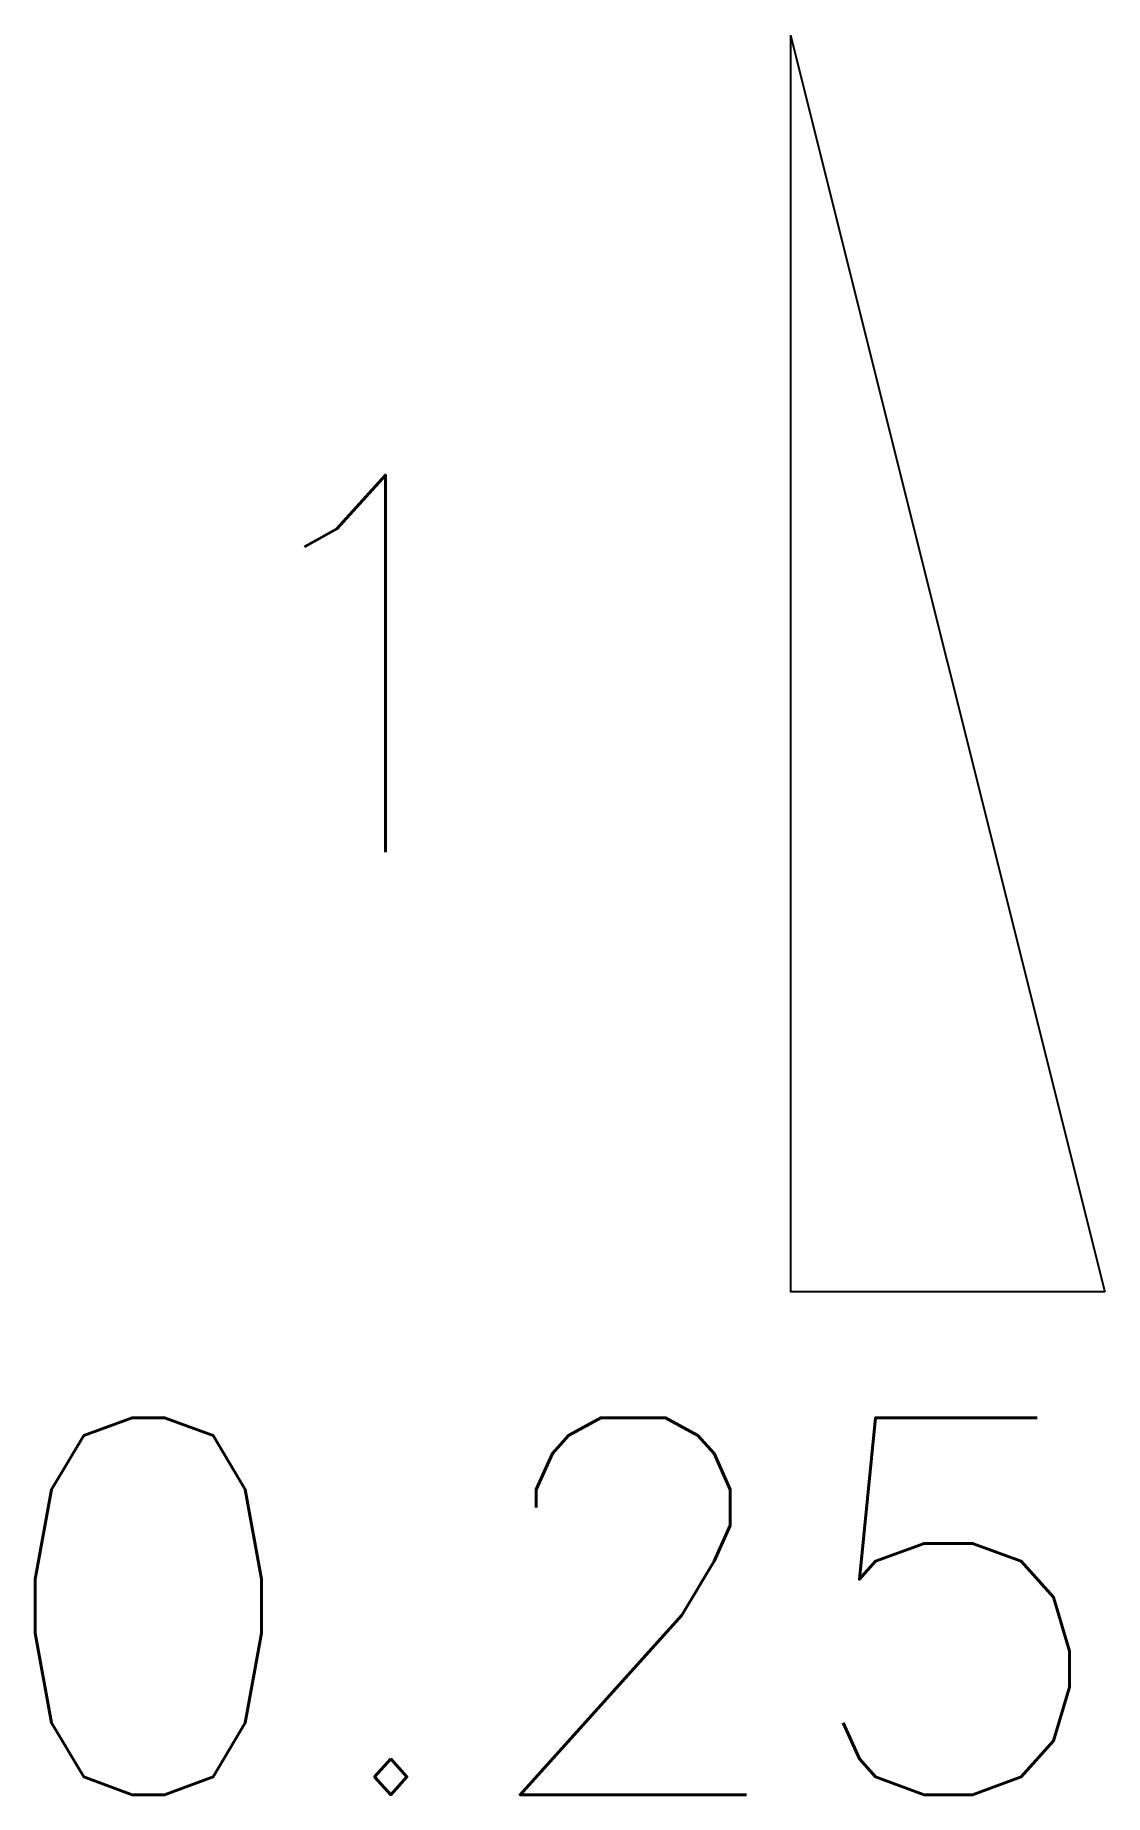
# Model space of a CAD drawing. Header units: metres. Extents: x -20.5 to -12, y -8.5 to 5.5.
import ezdxf
from ezdxf.enums import TextEntityAlignment as Align

# ---------------------------------------------------------------- set-up
doc = ezdxf.new("R2010")
doc.units = ezdxf.units.M
doc.header["$MEASUREMENT"] = 0
doc.layers.get('0').update_dxf_attribs({"linetype": 'CONTINUOUS'})
doc.styles.get("Standard").update_dxf_attribs({"font": 'simplex'})

msp = doc.modelspace()

# ---------------------------------------------------------------- linework, layer by layer
at = {"color": 2}
for p, q in [((-14.525, 5.475), (-12.025, -4.525)), ((-14.525, 5.475), (-14.525, -4.525)), ((-12.025, -4.525), (-14.525, -4.525))]:
    msp.add_line(p, q, dxfattribs=at)

# ---------------------------------------------------------------- texts
msp.add_text('1', height=3, dxfattribs=at).set_placement((-16.591, 0.475), align=Align.MIDDLE_RIGHT)
msp.add_text('0.25', height=3, dxfattribs=at).set_placement((-16.42, -5.525), align=Align.TOP_CENTER)

doc.saveas('drawing.dxf')
